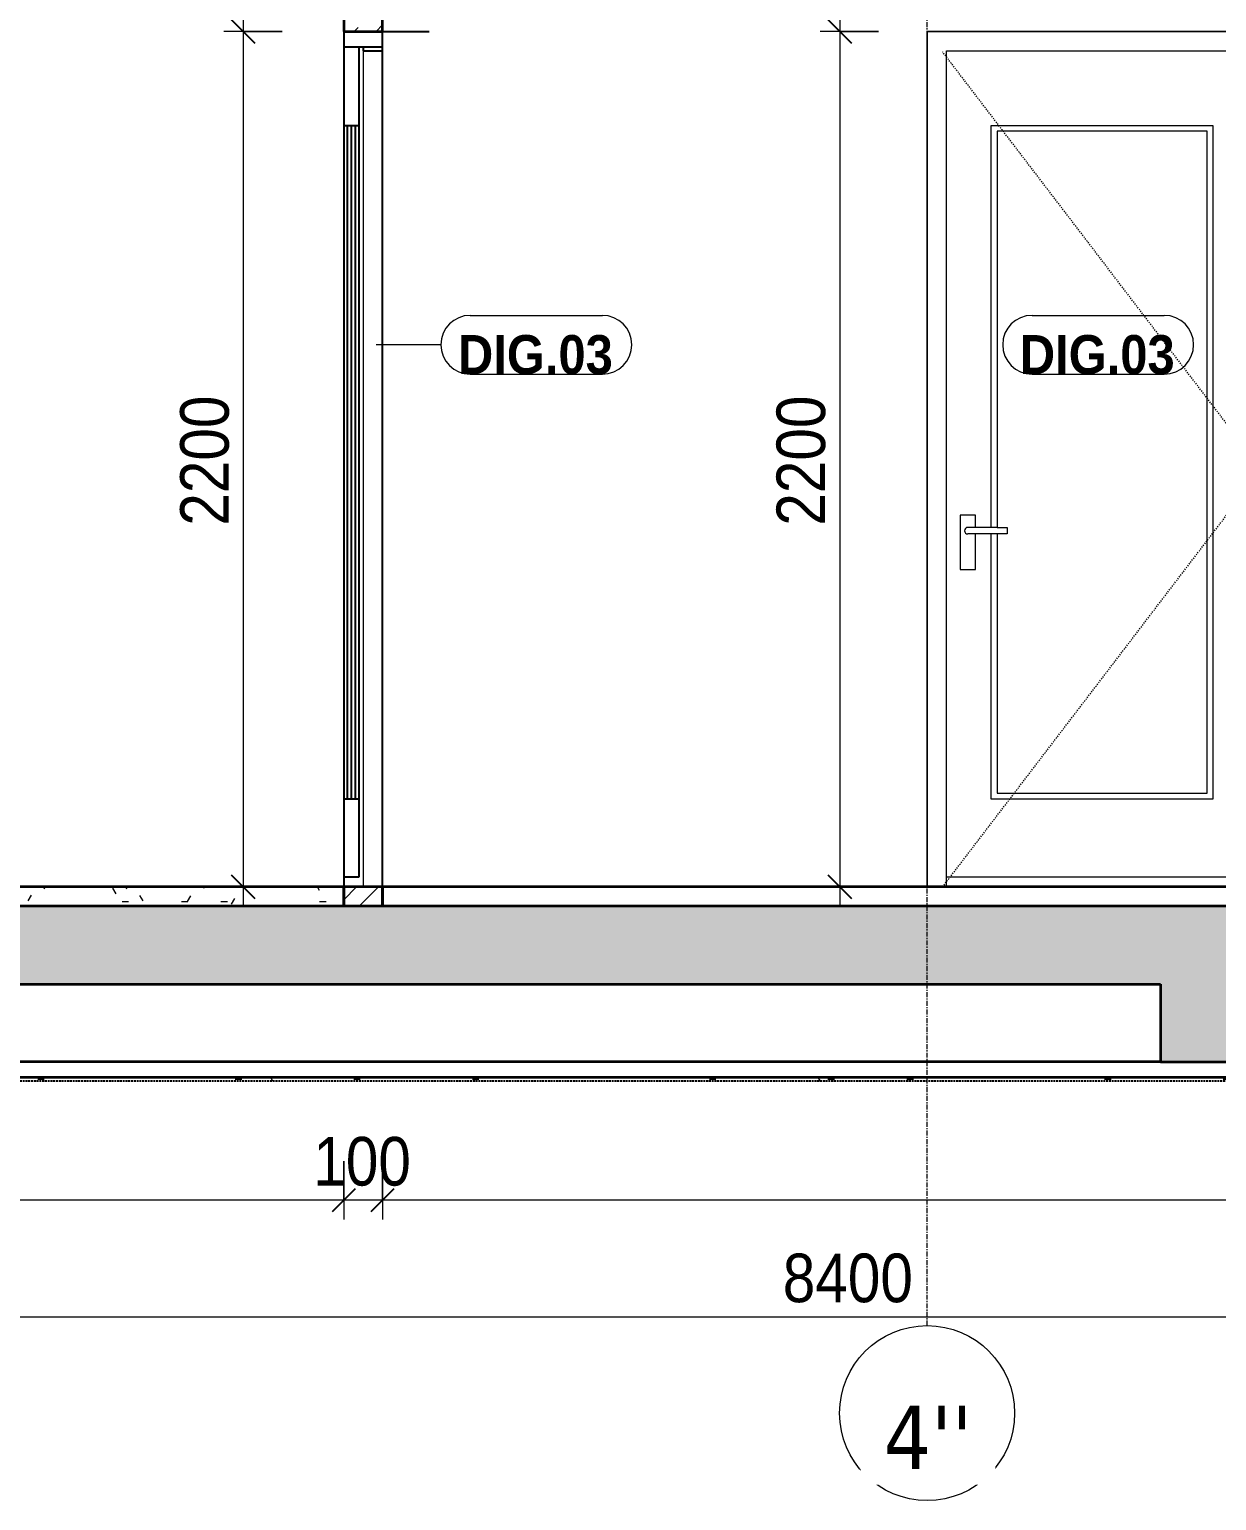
# Model space of a CAD drawing. Header units: millimetres. Extents: x 41758 to 237109, y 3795 to 78637.
# Drawn here: x 114094 to 117147, y 4022 to 7805 of the extents above; entities that cross this region are included whole.
import ezdxf

# ---------------------------------------------------------------- set-up
doc = ezdxf.new("R2010")
doc.units = ezdxf.units.MM
for name, pattern in [('Centre', [31.75, 6.35, -4.7625, 15.875, -4.7625]), ('Dash', [6, 3, -3]), ('Grid Line', [22.225, 12.7, -3.175, 3.175, -3.175]), ('Hidden', [7.14375, 4.7625, -2.38125]), ('IMPORT-CENTER _2_', [40.64, 25.4, -5.08, 5.08, -5.08])]:
    doc.linetypes.add(name, pattern=pattern)
for name, color, linetype, lineweight in [('0-5', 130, 'Continuous', 5), ('A-ANNO-DIMS', 211, 'Continuous', 9), ('A-ANNO-DIMS-50', 211, 'Continuous', 9), ('A-CLNG-1', 250, 'Continuous', 35), ('A-CLNG-PATT-3', 13, 'Continuous', 18), ('A-DETL-GENF', 92, 'Continuous', 18), ('A-DETL-GENF-4', 9, 'Continuous', 18), ('A-DETL-GENF-5', 92, 'Hidden', 25), ('A-DETL-GENF-HDLN-1', 7, 'Dash', 18), ('A-DETL-MEDM', 33, 'Continuous', 35), ('A-DOOR', 31, 'Continuous', 18), ('A-DOOR-1', 7, 'Continuous', 18), ('A-DOOR-3', 10, 'Continuous', 25), ('A-DOOR-IDEN', 31, 'Continuous', 9), ('A-FLOR-FNSH-1', 250, 'Continuous', 35), ('A-FLOR-LEVL-2', 51, 'Centre', 9), ('A-FLOR-PATT-4', 67, 'Continuous', 18), ('A-WALL-2', 250, 'Continuous', 35), ('A-WALL-3', 7, 'Continuous', 18), ('A-WALL-PATT-1', 9, 'Continuous', 18), ('G-IMPT', 8, 'Continuous', 18), ('G-IMPT-3', 8, 'IMPORT-CENTER _2_', 18), ('M-EQPM', 50, 'Continuous', 18), ('M-EQPM-2', 50, 'Continuous', 25), ('S-GRID-1', 1, 'Grid Line', 9), ('S-GRID-IDEN', 1, 'Continuous', 9)]:
    doc.layers.add(name, color=color, linetype=linetype, lineweight=lineweight)
doc.styles.add('Arial_B_1', font='arialbd.ttf', dxfattribs={"width": 0.9, "height": 100})
doc.styles.add('Tahoma_B', font='tahomabd.ttf', dxfattribs={"height": 162.5})
doc.styles.add('UTM Avo', font='', dxfattribs={"width": 0.9, "height": 125})
doc.styles.get('UTM Avo').set_extended_font_data('UTM Avo')
doc.dimstyles.new('1_Dim_chi_tiet_2_5', dxfattribs={"dimscale": 304.8, "dimtxt": 124.912619, "dimasz": 0.19685, "dimexe": 0.164042, "dimexo": 0.0625, "dimgap": 0.016404, "dimtad": 1, "dimdec": 0, "dimrnd": 5, "dimzin": 0, "dimdsep": 46, "dimtxsty": 'UTM Avo', "dimblk1": 'OBLIQUE', "dimblk2": 'OBLIQUE', "dimsah": 1, "dimcen": 0.09, "dimdle": 0.164042, "dimazin": 0, "dimtfac": 1, "dimtdec": 4, "dimtix": 1, "dimtmove": 0, "dimatfit": 3, "dimfxl": 0.328084, "dimfxlon": 1, "dimtvp": 1, "dimtolj": 1, "dimtzin": 0, "dimarcsym": 2})

# ---------------------------------------------------------------- blocks, each defined once
blk = doc.blocks.new('DOOR_CW_01 CANH MO-PANEL KINH - DIW_01-900x2200-CỬA GỖ VÂN LAMINATE-553393-TKCS_CĂN HỘ LOẠI 6 - MẶT CẮT 5')
at = {"layer": 'A-DOOR-1'}
for p, q in [((47352.564287, 7760), (47352.564287, 5600)), ((47402.564287, 7750), (47402.564287, 5600)), ((47452.564287, 7750), (47452.564287, 5600))]:
    blk.add_line(p, q, dxfattribs=at)
at = {"layer": 'A-DOOR-3'}
for p, q in [((47352.564287, 7800), (47352.564287, 5600)), ((47352.564287, 7800), (47572.564287, 7800)), ((47352.564287, 7800), (47352.564287, 5600)), ((47452.564287, 7800), (47352.564287, 7800)), ((47352.564287, 7800), (47352.564287, 7760)), ((47452.564287, 5600), (47452.564287, 7800)), ((47452.564287, 5600), (47452.564287, 7800)), ((47452.564287, 7750), (47452.564287, 7800)), ((47352.564287, 7760), (47452.564287, 7760)), ((47352.564287, 7760), (47392.564287, 7760)), ((47352.564287, 7760), (47402.564287, 7760)), ((47392.564287, 5626), (47392.564287, 7760)), ((47402.564287, 7760), (47402.564287, 7750)), ((47402.564287, 7750), (47452.564287, 7750)), ((47352.564287, 7558), (47392.564287, 7558)), ((47362.564287, 5826), (47362.564287, 7558)), ((47372.564287, 5826), (47372.564287, 7558)), ((47382.564287, 5826), (47382.564287, 7558)), ((47392.564287, 5826), (47352.564287, 5826)), ((47352.564287, 5626), (47392.564287, 5626))]:
    blk.add_line(p, q, dxfattribs=at)
blk = doc.blocks.new('DOOR_CW_01 CANH MO-PANEL KINH - DIW_01-900x2200-CỬA GỖ VÂN LAMINATE-553375-TKCS_CĂN HỘ LOẠI 6 - MẶT CẮT 5')
at = {"layer": 'A-DETL-GENF-HDLN-1'}
for p, q in [((49712.6, 6673.5), (48892.6, 7747)), ((48892.6, 5600), (49712.6, 6673.5))]:
    blk.add_line(p, q, dxfattribs=at)
at = {"layer": 'A-DOOR-1'}
for p, q in [((49752.6, 7800), (48852.6, 7800)), ((48852.6, 7800), (48852.6, 5600)), ((49752.6, 5600), (49752.6, 7800)), ((48902.6, 5600), (48902.6, 7750)), ((48902.6, 7750), (49702.6, 7750)), ((49702.6, 7750), (49702.6, 5600)), ((49017.6, 6524.5), (49017.6, 7558)), ((49017.6, 7558), (49587.6, 7558)), ((49572.6, 7543), (49032.6, 7543)), ((49032.6, 7543), (49032.6, 6524.5)), ((49572.6, 5841), (49572.6, 7543)), ((49587.6, 7558), (49587.6, 5826)), ((48977.3, 6556), (48937.8, 6556)), ((48937.8, 6556), (48937.8, 6416)), ((48977.3, 6524.5), (48977.3, 6556)), ((49032.6, 6524.5), (48957.6, 6524.5)), ((49032.6, 6507.5), (48957.6, 6507.5)), ((48977.3, 6416), (48977.3, 6507.5)), ((49017.6, 5826), (49017.6, 6507.5)), ((49032.6, 6524.5), (49058.4, 6524.5)), ((49032.6, 6507.5), (49032.6, 5841)), ((49058.4, 6507.5), (49032.6, 6507.5)), ((49058.4, 6524.5), (49058.4, 6507.5)), ((48937.8, 6416), (48977.3, 6416)), ((49032.6, 5841), (49572.6, 5841)), ((49587.6, 5826), (49017.6, 5826)), ((48902.6, 5626), (49702.6, 5626))]:
    blk.add_line(p, q, dxfattribs=at)
for start, end in [(90, 180), (180, 270)]:
    blk.add_arc((48957.6, 6516), 8.5, start, end, dxfattribs=at)
blk = doc.blocks.new('NCV_TKTC_TANG 2_rvt-6-TKCS_CĂN HỘ LOẠI 6 - MẶT CẮT 5')
at = {"layer": 'A-FLOR-PATT-4'}
h = blk.add_hatch(dxfattribs=at)
h.set_pattern_fill('FP_29', color=256, style=0, pattern_type=2)
h.set_pattern_definition([(0, (49918.096, 15875), (203.2, 50.8), [16.764, -135.636, 16.764, -135.636, -812.8]), (0, (49918.096, 15875), (203.2, 50.8), [-304.8, 16.764, -288.036, 16.764, -135.636, -355.6]), (0, (49918.096, 15875), (203.2, 50.8), [-762, 16.764, -84.836, 16.764, -237.236]), (120, (49994.296, 15900.4), (-145.5941, 150.57636), [16.764, -135.636, 16.764, -135.636, -812.8]), (120, (49994.296, 15900.4), (-145.5941, 150.57636), [-304.8, 16.764, -288.036, 16.764, -135.636, -355.6]), (120, (49994.296, 15900.4), (-145.5941, 150.57636), [-762, 16.764, -84.836, 16.764, -237.236]), (240, (50019.696, 16002), (-57.6059, -201.37636), [16.764, -135.636, 16.764, -135.636, -812.8]), (240, (50019.696, 16002), (-57.6059, -201.37636), [-304.8, 16.764, -288.036, 16.764, -135.636, -355.6]), (240, (50019.696, 16002), (-57.6059, -201.37636), [-762, 16.764, -84.836, 16.764, -237.236])])
h.paths.add_polyline_path([(46807.1, 5550), (47352.6, 5550), (47352.6, 5600), (44652.6, 5600), (44652.6, 5550), (46189, 5550)])
at = {"layer": 'A-WALL-PATT-1'}
h = blk.add_hatch(dxfattribs=at)
h.set_pattern_fill('FP_25', color=256, style=0, pattern_type=2)
h.set_pattern_definition([(45, (49918.096, 15875), (-28.28427, 28.28427), [])])
h.paths.add_polyline_path([(47452.6, 5550), (47452.6, 5600), (47352.6, 5600), (47352.6, 5550), (47425.2, 5550)])
h.paths.add_polyline_path([(47352.6, 7800), (47452.6, 7800), (47452.6, 8780), (47352.6, 8780), (47352.6, 7810)])
h.paths.add_polyline_path([(47362.6, 7810), (47362.6, 7920), (47442.6, 7920), (47442.6, 7810), (47425.2, 7810)])
at = {"layer": 'A-FLOR-FNSH-1'}
for p, q in [((47352.6, 5600), (44652.6, 5600)), ((47352.6, 5550), (47352.6, 5600)), ((52652.6, 5600), (47452.6, 5600)), ((47452.6, 5600), (47452.6, 5550))]:
    blk.add_line(p, q, dxfattribs=at)
at = {"layer": 'A-WALL-2'}
for p, q in [((47352.6, 8780), (47352.6, 7800)), ((47452.6, 7800), (47452.6, 8780)), ((47352.6, 7800), (47452.6, 7800)), ((47452.6, 5600), (47352.6, 5600)), ((47352.6, 5600), (47352.6, 5550)), ((47452.6, 5550), (47452.6, 5600))]:
    blk.add_line(p, q, dxfattribs=at)
at = {"layer": 'A-WALL-3'}
for p, q in [((48852.6, 5700), (48852.6, 7800)), ((48852.6, 7800), (49752.6, 7800)), ((48852.6, 5600), (48852.6, 5700))]:
    blk.add_line(p, q, dxfattribs=at)
at = {"layer": 'A-DOOR'}
for name in ['DOOR_CW_01 CANH MO-PANEL KINH - DIW_01-900x2200-CỬA GỖ VÂN LAMINATE-553393-TKCS_CĂN HỘ LOẠI 6 - MẶT CẮT 5', 'DOOR_CW_01 CANH MO-PANEL KINH - DIW_01-900x2200-CỬA GỖ VÂN LAMINATE-553375-TKCS_CĂN HỘ LOẠI 6 - MẶT CẮT 5']:
    blk.add_blockref(name, (0, 0), dxfattribs=at)
blk = doc.blocks.new('TKTC_XREF_251221_MB TANG 2-7 - TKTC_XREF_260130_MB TANG 2-5_dwg_$cc-4746802-TKCS_CĂN HỘ LOẠI 6 - MẶT CẮT 5')
at = {"layer": 'G-IMPT-3'}
for p, q in [((46981.2, 5600), (46860.1, 5600)), ((46921.1, 5600), (46920.2, 5600))]:
    blk.add_line(p, q, dxfattribs=at)
at = {"layer": 'M-EQPM'}
for p, q in [((46965.6, 5600), (46875.7, 5600)), ((46875.7, 5600), (46920.7, 5600)), ((46920.3, 5600), (46920.3, 5600)), ((46920.7, 5600), (46965.6, 5600))]:
    blk.add_line(p, q, dxfattribs=at)
blk = doc.blocks.new('TKTC_XREF_251221_MB TANG 2-7 - TKTC_XREF_260130_MB TANG 2-5_dwg_CUM U_DN100-4746799-TKCS_CĂN HỘ LOẠI 6 - MẶT CẮT 5')
at = {"layer": 'G-IMPT'}
for p, q in [((46864.4, 5600), (46866.6, 5600)), ((46865.5, 5600), (46872.3, 5600)), ((46865.8, 5600), (46866.2, 5600)), ((46975.1, 5600), (46866.2, 5600)), ((46866.6, 5600), (46871.2, 5600)), ((46866.7, 5600), (46866.6, 5600)), ((46866.9, 5600), (46867.6, 5600)), ((46867.6, 5600), (46870.1, 5600)), ((46867.6, 5600), (46870.2, 5600)), ((46867.6, 5600), (46870.2, 5600)), ((46870.1, 5600), (46870.9, 5600)), ((46871.2, 5600), (46873.5, 5600)), ((46871.2, 5600), (46871.2, 5600)), ((46968.8, 5600), (46872.5, 5600)), ((46965.6, 5600), (46875.7, 5600)), ((46967, 5600), (46969.3, 5600)), ((46968.1, 5600), (46975, 5600)), ((46969.3, 5600), (46973.8, 5600)), ((46969.3, 5600), (46969.3, 5600)), ((46969.5, 5600), (46970.2, 5600)), ((46970.2, 5600), (46972.8, 5600)), ((46970.3, 5600), (46972.8, 5600)), ((46970.3, 5600), (46972.8, 5600)), ((46972.8, 5600), (46973.5, 5600)), ((46973.8, 5600), (46976.1, 5600)), ((46973.8, 5600), (46973.8, 5600)), ((46974.7, 5600), (46975.1, 5600))]:
    blk.add_line(p, q, dxfattribs=at)
at = {"layer": 'G-IMPT', "flags": 128}
for points in [[(46864.4, 5600), (46862.9, 5600), (46862.9, 5600), (46875, 5600), (46875, 5600), (46873.5, 5600)], [(46873.5, 5600), (46873.5, 5600), (46864.4, 5600), (46864.4, 5600)], [(46866.9, 5600), (46866.9, 5600), (46870.9, 5600), (46870.9, 5600)], [(46872.1, 5600), (46872.5, 5600), (46875.7, 5600)], [(46967, 5600), (46965.5, 5600), (46965.5, 5600), (46977.7, 5600), (46977.6, 5600), (46976.1, 5600)], [(46968.4, 5600), (46968.8, 5600), (46965.6, 5600)], [(46976.1, 5600), (46976.1, 5600), (46967, 5600), (46967, 5600)], [(46969.5, 5600), (46969.5, 5600), (46973.5, 5600), (46973.6, 5600)]]:
    blk.add_lwpolyline(points, dxfattribs=at)
blk = doc.blocks.new('TKTC_XREF_251221_MB TANG 2-7 - TKTC_XREF_260130_MB TANG 2-5_dwg_$cc-4746807-TKCS_CĂN HỘ LOẠI 6 - MẶT CẮT 5')
at = {"layer": 'G-IMPT-3'}
for p, q in [((46756.9, 5600), (46603.9, 5600)), ((46680.5, 5600), (46680.3, 5600))]:
    blk.add_line(p, q, dxfattribs=at)
at = {"layer": 'M-EQPM'}
for p, q in [((46737.3, 5600), (46623.6, 5600)), ((46623.6, 5600), (46680.4, 5600)), ((46680.4, 5600), (46680.4, 5600)), ((46680.4, 5600), (46737.3, 5600))]:
    blk.add_line(p, q, dxfattribs=at)
blk = doc.blocks.new('TKTC_XREF_251221_MB TANG 2-7 - TKTC_XREF_260130_MB TANG 2-5_dwg_CUM U_DN100-4746796-TKCS_CĂN HỘ LOẠI 6 - MẶT CẮT 5')
at = {"layer": 'G-IMPT'}
for p, q in [((46611.8, 5600), (46608.9, 5600)), ((46618.9, 5600), (46610.3, 5600)), ((46610.6, 5600), (46610.7, 5600)), ((46610.7, 5600), (46748.3, 5600)), ((46617.5, 5600), (46611.8, 5600)), ((46611.8, 5600), (46611.8, 5600)), ((46613, 5600), (46612.1, 5600)), ((46616.2, 5600), (46613, 5600)), ((46616.2, 5600), (46613, 5600)), ((46616.2, 5600), (46613, 5600)), ((46617.2, 5600), (46616.2, 5600)), ((46620.4, 5600), (46617.5, 5600)), ((46617.5, 5600), (46617.5, 5600)), ((46618.7, 5600), (46740.4, 5600)), ((46622.7, 5600), (46736.4, 5600)), ((46741.4, 5600), (46738.6, 5600)), ((46748.6, 5600), (46740, 5600)), ((46747.2, 5600), (46741.4, 5600)), ((46741.4, 5600), (46741.4, 5600)), ((46742.7, 5600), (46741.7, 5600)), ((46745.9, 5600), (46742.7, 5600)), ((46745.9, 5600), (46742.7, 5600)), ((46745.9, 5600), (46742.7, 5600)), ((46746.8, 5600), (46745.9, 5600)), ((46750, 5600), (46747.2, 5600)), ((46747.2, 5600), (46747.2, 5600)), ((46748.3, 5600), (46748.3, 5600))]:
    blk.add_line(p, q, dxfattribs=at)
at = {"layer": 'G-IMPT', "flags": 128}
for points in [[(46620.4, 5600), (46622.3, 5600), (46622.3, 5600), (46607, 5600), (46607, 5600), (46608.9, 5600)], [(46608.9, 5600), (46608.9, 5600), (46620.4, 5600), (46620.4, 5600)], [(46617.2, 5600), (46617.2, 5600), (46612.1, 5600), (46612.1, 5600)], [(46618.6, 5600), (46618.7, 5600), (46622.7, 5600)], [(46740.3, 5600), (46740.4, 5600), (46736.4, 5600)], [(46750, 5600), (46752, 5600), (46752, 5600), (46736.6, 5600), (46736.6, 5600), (46738.6, 5600)], [(46738.6, 5600), (46738.6, 5600), (46750, 5600), (46750, 5600)], [(46746.9, 5600), (46746.8, 5600), (46741.7, 5600), (46741.7, 5600)]]:
    blk.add_lwpolyline(points, dxfattribs=at)
blk = doc.blocks.new('TKTC_XREF_251221_MB TANG 2-7 - TKTC_XREF_260130_MB TANG 2-5_dwg_$cc-4746806-TKCS_CĂN HỘ LOẠI 6 - MẶT CẮT 5')
at = {"layer": 'G-IMPT-3'}
for p, q in [((47077.4, 5600), (47230.4, 5600)), ((47153.9, 5600), (47153.8, 5600))]:
    blk.add_line(p, q, dxfattribs=at)
at = {"layer": 'M-EQPM'}
for p, q in [((47153.9, 5600), (47097, 5600)), ((47097, 5600), (47210.7, 5600)), ((47153.8, 5600), (47153.8, 5600)), ((47210.7, 5600), (47153.9, 5600))]:
    blk.add_line(p, q, dxfattribs=at)
blk = doc.blocks.new('TKTC_XREF_251221_MB TANG 2-7 - TKTC_XREF_260130_MB TANG 2-5_dwg_$cc-4746801-TKCS_CĂN HỘ LOẠI 6 - MẶT CẮT 5')
at = {"layer": 'G-IMPT-3'}
for p, q in [((47352.3, 5600), (47231.2, 5600)), ((47292.2, 5600), (47291.3, 5600))]:
    blk.add_line(p, q, dxfattribs=at)
at = {"layer": 'M-EQPM'}
for p, q in [((47336.8, 5600), (47246.8, 5600)), ((47246.8, 5600), (47291.8, 5600)), ((47291.4, 5600), (47291.4, 5600)), ((47291.8, 5600), (47336.8, 5600))]:
    blk.add_line(p, q, dxfattribs=at)
blk = doc.blocks.new('TKTC_XREF_251221_MB TANG 2-7 - TKTC_XREF_251221_MB TANG 2-7-2039446-TKCS_CĂN HỘ LOẠI 6 - MẶT CẮT 5')
at = {"layer": 'M-EQPM'}
for p, q in [((46603.1, 5600), (46603.4, 5600)), ((47353.3, 5600), (46603.1, 5600)), ((46603.4, 5600), (47353.6, 5600)), ((47353.6, 5600), (47353.3, 5600)), ((47753.2, 5600), (47753.5, 5600)), ((48503.4, 5600), (47753.2, 5600)), ((47753.5, 5600), (48503.7, 5600)), ((48503.7, 5600), (48503.4, 5600))]:
    blk.add_line(p, q, dxfattribs=at)
at = {"layer": 'M-EQPM-2'}
for p, q in [((44802.6, 5600), (49452.6, 5600)), ((49452.6, 5600), (52927.6, 5600))]:
    blk.add_line(p, q, dxfattribs=at)
for name, p in [('TKTC_XREF_251221_MB TANG 2-7 - TKTC_XREF_260130_MB TANG 2-5_dwg_$cc-4746807-TKCS_CĂN HỘ LOẠI 6 - MẶT CẮT 5', (0, 0)), ('TKTC_XREF_251221_MB TANG 2-7 - TKTC_XREF_260130_MB TANG 2-5_dwg_CUM U_DN100-4746796-TKCS_CĂN HỘ LOẠI 6 - MẶT CẮT 5', (0, 0)), ('TKTC_XREF_251221_MB TANG 2-7 - TKTC_XREF_260130_MB TANG 2-5_dwg_$cc-4746802-TKCS_CĂN HỘ LOẠI 6 - MẶT CẮT 5', (0, 0)), ('TKTC_XREF_251221_MB TANG 2-7 - TKTC_XREF_260130_MB TANG 2-5_dwg_CUM U_DN100-4746799-TKCS_CĂN HỘ LOẠI 6 - MẶT CẮT 5', (0, 0)), ('TKTC_XREF_251221_MB TANG 2-7 - TKTC_XREF_260130_MB TANG 2-5_dwg_$cc-4746806-TKCS_CĂN HỘ LOẠI 6 - MẶT CẮT 5', (0, 0)), ('TKTC_XREF_251221_MB TANG 2-7 - TKTC_XREF_260130_MB TANG 2-5_dwg_CUM U_DN100-4746796-TKCS_CĂN HỘ LOẠI 6 - MẶT CẮT 5', (474.3, 0)), ('TKTC_XREF_251221_MB TANG 2-7 - TKTC_XREF_260130_MB TANG 2-5_dwg_$cc-4746801-TKCS_CĂN HỘ LOẠI 6 - MẶT CẮT 5', (0, 0)), ('TKTC_XREF_251221_MB TANG 2-7 - TKTC_XREF_260130_MB TANG 2-5_dwg_CUM U_DN100-4746799-TKCS_CĂN HỘ LOẠI 6 - MẶT CẮT 5', (371.1, 0)), ('TKTC_XREF_251221_MB TANG 2-7 - TKTC_XREF_260130_MB TANG 2-5_dwg_$cc-4746807-TKCS_CĂN HỘ LOẠI 6 - MẶT CẮT 5', (1150.1, 0)), ('TKTC_XREF_251221_MB TANG 2-7 - TKTC_XREF_260130_MB TANG 2-5_dwg_CUM U_DN100-4746796-TKCS_CĂN HỘ LOẠI 6 - MẶT CẮT 5', (1150.1, 0)), ('TKTC_XREF_251221_MB TANG 2-7 - TKTC_XREF_260130_MB TANG 2-5_dwg_$cc-4746802-TKCS_CĂN HỘ LOẠI 6 - MẶT CẮT 5', (1150.1, 0)), ('TKTC_XREF_251221_MB TANG 2-7 - TKTC_XREF_260130_MB TANG 2-5_dwg_CUM U_DN100-4746799-TKCS_CĂN HỘ LOẠI 6 - MẶT CẮT 5', (1150.1, 0)), ('TKTC_XREF_251221_MB TANG 2-7 - TKTC_XREF_260130_MB TANG 2-5_dwg_$cc-4746806-TKCS_CĂN HỘ LOẠI 6 - MẶT CẮT 5', (1150.1, 0)), ('TKTC_XREF_251221_MB TANG 2-7 - TKTC_XREF_260130_MB TANG 2-5_dwg_CUM U_DN100-4746796-TKCS_CĂN HỘ LOẠI 6 - MẶT CẮT 5', (1624.4, 0)), ('TKTC_XREF_251221_MB TANG 2-7 - TKTC_XREF_260130_MB TANG 2-5_dwg_$cc-4746801-TKCS_CĂN HỘ LOẠI 6 - MẶT CẮT 5', (1150.1, 0)), ('TKTC_XREF_251221_MB TANG 2-7 - TKTC_XREF_260130_MB TANG 2-5_dwg_CUM U_DN100-4746799-TKCS_CĂN HỘ LOẠI 6 - MẶT CẮT 5', (1521.2, 0))]:
    blk.add_blockref(name, p)
blk = doc.blocks.new('BORDER VIEW - BORDER VIEW-2612583-TKCS_CĂN HỘ LOẠI 6 - MẶT CẮT 5')
at = {"layer": 'A-DETL-GENF-5'}
blk.add_line((53061.3, 5100), (44242.6, 5100), dxfattribs=at)
blk = doc.blocks.new('Grid - M_Grid Head - Circle-353313-TKCS_CĂN HỘ LOẠI 6 - MẶT CẮT 5')
at = {"layer": 'S-GRID-IDEN'}
blk.add_circle((44452.6, 4246.9), 225, dxfattribs=at)
blk = doc.blocks.new('DIMBLOCK117-TKCS_CĂN HỘ LOẠI 6 - MẶT CẮT 5')
at = {"layer": 'A-ANNO-DIMS-50'}
for p, q in [((114644.4, 7850), (114644.4, 5550)), ((114744.4, 7800), (114594.4, 7800)), ((114644.4, 7800), (114744.4, 7800)), ((114744.4, 5600), (114594.4, 5600)), ((114644.4, 5600), (114744.4, 5600))]:
    blk.add_line(p, q, dxfattribs=at)
at = {"layer": 'A-ANNO-DIMS-50', "lineweight": 25}
for p, q in [((114644.4, 7800), (114614.4, 7830)), ((114644.4, 7800), (114674.4, 7770)), ((114644.4, 5600), (114614.4, 5630)), ((114644.4, 5600), (114674.4, 5570))]:
    blk.add_line(p, q, dxfattribs=at)
at = {"layer": 'A-ANNO-DIMS-50', "color": 0, "insert": (114482, 6528.8), "char_height": 125, "width": 410.824, "attachment_point": 1, "rotation": 90, "line_spacing_factor": 1.110334, "style": 'UTM Avo'}
blk.add_mtext('2200', dxfattribs=at)
blk = doc.blocks.new('_Oblique')
at = {"color": 0, "linetype": 'ByBlock', "lineweight": -2}
blk.add_line((-0.5, -0.5), (0.5, 0.5), dxfattribs=at)
blk = doc.blocks.new('STN_Door Tag - STN_Door Tag-1788670-TKCS_CĂN HỘ LOẠI 6 - MẶT CẮT 5')
at = {"layer": 'A-DOOR-IDEN'}
for p, q in [((47677.6, 7069.6), (48017.6, 7069.6)), ((47677.6, 6918.7), (48017.6, 6918.7))]:
    blk.add_line(p, q, dxfattribs=at)
for centre, start, end in [((47677.6, 6994.2), 90, 270), ((48017.6, 6994.2), 270, 90)]:
    blk.add_arc(centre, 75.5, start, end, dxfattribs=at)
blk = doc.blocks.new('DIMBLOCK118-TKCS_CĂN HỘ LOẠI 6 - MẶT CẮT 5')
at = {"layer": 'A-ANNO-DIMS-50'}
for p, q in [((116177.9, 7850), (116177.9, 5550)), ((116277.9, 7800), (116127.9, 7800)), ((116177.9, 7800), (116277.9, 7800)), ((116277.9, 5600), (116127.9, 5600)), ((116177.9, 5600), (116277.9, 5600))]:
    blk.add_line(p, q, dxfattribs=at)
at = {"layer": 'A-ANNO-DIMS-50', "lineweight": 25}
for p, q in [((116177.9, 7800), (116147.9, 7830)), ((116177.9, 7800), (116207.9, 7770)), ((116177.9, 5600), (116147.9, 5630)), ((116177.9, 5600), (116207.9, 5570))]:
    blk.add_line(p, q, dxfattribs=at)
at = {"layer": 'A-ANNO-DIMS-50', "color": 0, "insert": (116015.5, 6528.8), "char_height": 125, "width": 410.824, "attachment_point": 1, "rotation": 90, "line_spacing_factor": 1.110334, "style": 'UTM Avo'}
blk.add_mtext('2200', dxfattribs=at)
blk = doc.blocks.new('DIMBLOCK120-TKCS_CĂN HỘ LOẠI 6 - MẶT CẮT 5')
at = {"layer": 'A-ANNO-DIMS-50'}
for p, q in [((115002.7, 4894.6), (115002.7, 4744.6)), ((115002.7, 4794.6), (115002.7, 4894.6)), ((120202.7, 4894.6), (120202.7, 4744.6)), ((120202.7, 4794.6), (120202.7, 4894.6)), ((120202.7, 4794.6), (115002.7, 4794.6))]:
    blk.add_line(p, q, dxfattribs=at)
at = {"layer": 'A-ANNO-DIMS-50', "lineweight": 25}
for p, q in [((115002.7, 4794.6), (115032.7, 4824.6)), ((120202.7, 4794.6), (120232.7, 4824.6)), ((115002.7, 4794.6), (114972.7, 4764.6)), ((120202.7, 4794.6), (120172.7, 4764.6))]:
    blk.add_line(p, q, dxfattribs=at)
at = {"layer": 'A-ANNO-DIMS-50', "color": 0, "insert": (117431.5, 4957), "char_height": 125, "width": 410.824, "attachment_point": 1, "line_spacing_factor": 1.110334, "style": 'UTM Avo'}
blk.add_mtext('5200', dxfattribs=at)
blk = doc.blocks.new('DIMBLOCK121-TKCS_CĂN HỘ LOẠI 6 - MẶT CẮT 5')
at = {"layer": 'A-ANNO-DIMS-50'}
for p, q in [((114902.7, 4894.6), (114902.7, 4744.6)), ((114902.7, 4794.6), (114902.7, 4894.6)), ((115002.7, 4894.6), (115002.7, 4744.6)), ((115002.7, 4794.6), (115002.7, 4894.6)), ((115002.7, 4794.6), (114902.7, 4794.6))]:
    blk.add_line(p, q, dxfattribs=at)
at = {"layer": 'A-ANNO-DIMS-50', "lineweight": 25}
for p, q in [((114902.7, 4794.6), (114932.7, 4824.6)), ((115002.7, 4794.6), (115032.7, 4824.6)), ((114902.7, 4794.6), (114872.7, 4764.6)), ((115002.7, 4794.6), (114972.7, 4764.6))]:
    blk.add_line(p, q, dxfattribs=at)
at = {"layer": 'A-ANNO-DIMS-50', "color": 0, "insert": (114824.3, 4957), "char_height": 125, "width": 308.118, "attachment_point": 1, "line_spacing_factor": 1.110334, "style": 'UTM Avo'}
blk.add_mtext('100', dxfattribs=at)
blk = doc.blocks.new('DIMBLOCK122-TKCS_CĂN HỘ LOẠI 6 - MẶT CẮT 5')
at = {"layer": 'A-ANNO-DIMS-50'}
for p, q in [((112202.7, 4894.6), (112202.7, 4744.6)), ((112202.7, 4794.6), (112202.7, 4894.6)), ((114902.7, 4894.6), (114902.7, 4744.6)), ((114902.7, 4794.6), (114902.7, 4894.6)), ((114902.7, 4794.6), (112202.7, 4794.6))]:
    blk.add_line(p, q, dxfattribs=at)
at = {"layer": 'A-ANNO-DIMS-50', "lineweight": 25}
for p, q in [((112202.7, 4794.6), (112232.7, 4824.6)), ((114902.7, 4794.6), (114932.7, 4824.6)), ((112202.7, 4794.6), (112172.7, 4764.6)), ((114902.7, 4794.6), (114872.7, 4764.6))]:
    blk.add_line(p, q, dxfattribs=at)
at = {"layer": 'A-ANNO-DIMS-50', "color": 0, "insert": (113381.5, 4957), "char_height": 125, "width": 410.824, "attachment_point": 1, "line_spacing_factor": 1.110334, "style": 'UTM Avo'}
blk.add_mtext('2700', dxfattribs=at)
blk = doc.blocks.new('DIMBLOCK124-TKCS_CĂN HỘ LOẠI 6 - MẶT CẮT 5')
at = {"layer": 'A-ANNO-DIMS-50'}
for p, q in [((112002.7, 4594.6), (112002.7, 4444.6)), ((112002.7, 4494.6), (112002.7, 4594.6)), ((120402.7, 4594.6), (120402.7, 4444.6)), ((120402.7, 4494.6), (120402.7, 4594.6)), ((111952.7, 4494.6), (120452.7, 4494.6))]:
    blk.add_line(p, q, dxfattribs=at)
at = {"layer": 'A-ANNO-DIMS-50', "lineweight": 25}
for p, q in [((112002.7, 4494.6), (112032.7, 4524.6)), ((120402.7, 4494.6), (120432.7, 4524.6)), ((112002.7, 4494.6), (111972.7, 4464.6)), ((120402.7, 4494.6), (120372.7, 4464.6))]:
    blk.add_line(p, q, dxfattribs=at)
at = {"layer": 'A-ANNO-DIMS-50', "color": 0, "insert": (116031.5, 4657), "char_height": 125, "width": 410.824, "attachment_point": 1, "line_spacing_factor": 1.110334, "style": 'UTM Avo'}
blk.add_mtext('8400', dxfattribs=at)

msp = doc.modelspace()

# ---------------------------------------------------------------- hatches: boundary and pattern name
at = {"layer": 'A-CLNG-PATT-3'}
h = msp.add_hatch(dxfattribs=at)
h.set_pattern_fill('FP_27', color=256, style=0, pattern_type=2)
h.set_pattern_definition([(0, (117468.22, 15875), (406.4, 101.6), [16.764, -288.036, 16.764, -288.036, -1625.6]), (0, (117468.22, 15875), (406.4, 101.6), [-609.6, 16.764, -592.836, 16.764, -288.036, -711.2]), (0, (117468.22, 15875), (406.4, 101.6), [-1524, 16.764, -186.436, 16.764, -491.236]), (120, (117620.62, 15925.8), (-291.1882, 301.1527), [16.764, -288.036, 16.764, -288.036, -1625.6]), (120, (117620.62, 15925.8), (-291.1882, 301.1527), [-609.6, 16.764, -592.836, 16.764, -288.036, -711.2]), (120, (117620.62, 15925.8), (-291.1882, 301.1527), [-1524, 16.764, -186.436, 16.764, -491.236]), (240, (117671.42, 16129), (-115.2118, -402.7527), [16.764, -288.036, 16.764, -288.036, -1625.6]), (240, (117671.42, 16129), (-115.2118, -402.7527), [-609.6, 16.764, -592.836, 16.764, -288.036, -711.2]), (240, (117671.42, 16129), (-115.2118, -402.7527), [-1524, 16.764, -186.436, 16.764, -491.236])])
h.paths.add_polyline_path([(116520.5, 5100), (120102.8, 5100), (120102.7, 5110), (112702.8, 5110), (112702.8, 5100), (116211.5, 5100)])
at = {"layer": 'A-DETL-GENF-4'}
h = msp.add_hatch(dxfattribs=at)
h.set_pattern_fill('FP_26', color=256, style=0, pattern_type=2)
h.set_pattern_definition([(50, (117468.22, 15875), (364.368, -31.878), [38.1, -419.1]), (355, (117468.22, 15875), (-70.486, 382.113), [30.48, -335.28]), (100.451, (117498.6, 15872.34), (293.885, 350.233), [32.38, -356.18]), (46.184, (117468.2, 15976.6), (542.158, -84.086), [57.15, -628.65]), (96.636, (117513.4, 15969.6), (474.805, 494.855), [48.57, -534.27]), (351.184, (117468.2, 15976.6), (474.81, 494.85), [45.72, -502.92]), (21, (117519.02, 15951.2), (303.2285, -204.5305), [38.1, -419.1]), (326, (117519.02, 15951.2), (123.604, 368.376), [30.48, -335.28]), (71.451, (117544.3, 15934.16), (426.834, 163.843), [32.38, -356.18]), (37.5, (117468.22, 15875), (6.1766, 169.1102), [3.353, -327.863, 3.353, -337.007, -336.55]), (37.5, (117468.22, 15875), (6.1766, 169.1102), [-671.576, 3.353, -333.197]), (7.5, (117468.22, 15875), (133.639, 200.3615), [3.353, -190.703, 3.353, -320.243, -128.27]), (7.5, (117468.22, 15875), (133.639, 200.3615), [-517.652, 3.353, -124.917]), (327.5, (117354.94, 15875), (271.1818, -11.4584), [3.353, -123.647, 3.353, -392.887, -525.78]), (327.5, (117354.94, 15875), (271.1818, -11.4584), [-523.24, 3.353, -522.427]), (317.5, (117304.14, 15875), (296.2585, 50.853), [3.353, -161.747, 3.353, -259.791, -373.38]), (317.5, (117304.14, 15875), (296.2585, 50.853), [-428.244, 3.353, -370.027]), (45, (117468.22, 15875), (-125.7236, 125.7236), []), (45, (117468.22, 16065.5), (-125.7236, 125.7236), [])])
h.paths.add_polyline_path([(112202.7, 5100), (112702.8, 5100), (112702.8, 5350), (117002.8, 5350), (117002.8, 5150), (117202.8, 5150), (117202.8, 5350), (120102.8, 5350), (120102.8, 5100), (120502.8, 5100), (120502.8, 5350), (120761.4, 5350), (120761.4, 5550), (111642.7, 5550), (111642.7, 5350), (112002.8, 5350), (112002.8, 5100)])
h.paths.add_polyline_path([(120202.7, 8500), (120502.8, 8500), (120502.8, 8785), (120761.4, 8785), (120761.4, 8950), (111642.7, 8950), (111642.7, 8760), (112002.8, 8760), (112002.8, 8500), (112702.8, 8500), (112702.8, 8785), (117002.8, 8785), (117002.8, 8550), (117202.8, 8550), (117202.8, 8785), (120102.8, 8785), (120102.8, 8500), (120127.7, 8500)])

# ---------------------------------------------------------------- linework, layer by layer
at = {"layer": 'A-CLNG-1'}
for p, q in [((117002.8, 5150), (112702.8, 5150)), ((120102.8, 5110), (112702.8, 5110))]:
    msp.add_line(p, q, dxfattribs=at)
at = {"layer": 'A-DETL-MEDM'}
for p, q in [((120761.4, 5550), (111642.7, 5550)), ((112702.8, 5350), (117002.8, 5350)), ((117002.8, 5350), (117002.8, 5150)), ((117002.8, 5150), (117202.8, 5150))]:
    msp.add_line(p, q, dxfattribs=at)
at = {"layer": 'A-DOOR-IDEN'}
msp.add_line((114985.8, 6994.7), (115152.2, 6994.7), dxfattribs=at)
at = {"layer": 'A-FLOR-LEVL-2'}
msp.add_line((111258.4, 5600), (121303, 5600), dxfattribs=at)
at = {"layer": 'S-GRID-1'}
for p, q in [((116402.7, 5721.9), (116402.7, 8613.6)), ((116402.7, 4471.9), (116402.7, 5721.9))]:
    msp.add_line(p, q, dxfattribs=at)

# ---------------------------------------------------------------- block references
at = {"layer": '0-5'}
msp.add_blockref('NCV_TKTC_TANG 2_rvt-6-TKCS_CĂN HỘ LOẠI 6 - MẶT CẮT 5', (67550.1, 0), dxfattribs=at)
at = {"layer": 'A-DETL-GENF'}
msp.add_blockref('BORDER VIEW - BORDER VIEW-2612583-TKCS_CĂN HỘ LOẠI 6 - MẶT CẮT 5', (67550.1, 0), dxfattribs=at)
at = {"layer": 'A-DOOR-IDEN'}
for p in [(67550.1, 0), (68994.9, 0)]:
    msp.add_blockref('STN_Door Tag - STN_Door Tag-1788670-TKCS_CĂN HỘ LOẠI 6 - MẶT CẮT 5', p, dxfattribs=at)
at = {"layer": 'M-EQPM'}
msp.add_blockref('TKTC_XREF_251221_MB TANG 2-7 - TKTC_XREF_251221_MB TANG 2-7-2039446-TKCS_CĂN HỘ LOẠI 6 - MẶT CẮT 5', (67550.1, 0), dxfattribs=at)
at = {"layer": 'S-GRID-IDEN'}
msp.add_blockref('Grid - M_Grid Head - Circle-353313-TKCS_CĂN HỘ LOẠI 6 - MẶT CẮT 5', (71950.1, 0), dxfattribs=at)

# ---------------------------------------------------------------- texts
at = {"layer": 'A-DOOR-IDEN', "char_height": 100, "width": 407.7, "attachment_point": 5, "line_spacing_factor": 0.936439, "style": 'Arial_B_1'}
for insert in [(115395.4, 6968.2), (116840.2, 6968.2)]:
    msp.add_mtext('\\pt2.25,4.5,6.75,9,11.25,13.5,15.75,18,20.25,22.5,24.75,27,29.25,31.5,33.75,36,38.25,40.5,42.75,45,47.25,49.5,51.75,54,56.25,58.5,60.75,63,65.25,67.5,69.75,72;DIG.03', dxfattribs=dict(at, insert=insert))

# ---------------------------------------------------------------- dimensions: what is measured, and where the dimension line sits
at = {"layer": 'A-ANNO-DIMS'}
for base, p1, p2, picture, middle in [((114644.4, 5600), (114744.4, 7800), (114744.4, 5600), 'DIMBLOCK117-TKCS_CĂN HỘ LOẠI 6 - MẶT CẮT 5', (114574.7, 6700)), ((116177.9, 5600), (116277.9, 7800), (116277.9, 5600), 'DIMBLOCK118-TKCS_CĂN HỘ LOẠI 6 - MẶT CẮT 5', (116108.2, 6700))]:
    dim = msp.add_linear_dim(base=base, p1=p1, p2=p2, angle=90, dimstyle='1_Dim_chi_tiet_2_5', override={"dimpost": '<>', "dimfxl": 2200}, dxfattribs=at)
    dim.commit()
    dim.dimension.update_dxf_attribs({"geometry": picture, "text_midpoint": middle})
for base, p1, p2, override, picture, middle in [((112202.7, 4794.6), (114902.7, 4894.6), (112202.7, 4894.6), {"dimpost": '<>', "dimfxl": 2700}, 'DIMBLOCK122-TKCS_CĂN HỘ LOẠI 6 - MẶT CẮT 5', (113552.7, 4864.3)), ((114902.7, 4794.6), (115002.7, 4894.6), (114902.7, 4894.6), {"dimpost": '<>', "dimfxl": 100}, 'DIMBLOCK121-TKCS_CĂN HỘ LOẠI 6 - MẶT CẮT 5', (114952.7, 4864.3)), ((115002.7, 4794.6), (120202.7, 4894.6), (115002.7, 4894.6), {"dimpost": '<>', "dimfxl": 5200}, 'DIMBLOCK120-TKCS_CĂN HỘ LOẠI 6 - MẶT CẮT 5', (117602.7, 4864.3)), ((120402.7, 4494.6), (112002.7, 4594.6), (120402.7, 4594.6), {"dimpost": '<>', "dimfxl": 8400}, 'DIMBLOCK124-TKCS_CĂN HỘ LOẠI 6 - MẶT CẮT 5', (116202.7, 4564.3))]:
    dim = msp.add_linear_dim(base=base, p1=p1, p2=p2, dimstyle='1_Dim_chi_tiet_2_5', override=override, dxfattribs=at)
    dim.commit()
    dim.dimension.update_dxf_attribs({"geometry": picture, "text_midpoint": middle})

# ---------------------------------------------------------------- next in the draw order: texts
at = {"layer": 'S-GRID-IDEN', "insert": (116405, 4184.5), "char_height": 162.5, "width": 264.5, "attachment_point": 5, "line_spacing_factor": 0.996129, "style": 'Tahoma_B', "bg_fill": 3, "box_fill_scale": 1.25, "bg_fill_color": 256, "bg_fill_true_color": 13158600, "bg_fill_transparency": 0}
msp.add_mtext("\\pt634.99962,1269.99925,1905.0005,2540.00013,3174.99975,3809.99937,4445.00062,5080.00025,5714.99987,6349.9995,6985.00075,7620.00037,8255,8889.99962,9524.99925,10160.0005,10795.00013,11429.99975,12064.99938,12700.00063,13335.00025,13969.99988,14604.9995,15240.00075,15875.00038,16510,17144.99963,17779.99925,18415.0005,19050.00013,19684.99975,20319.99938;4''", dxfattribs=at)

doc.saveas('drawing.dxf')
